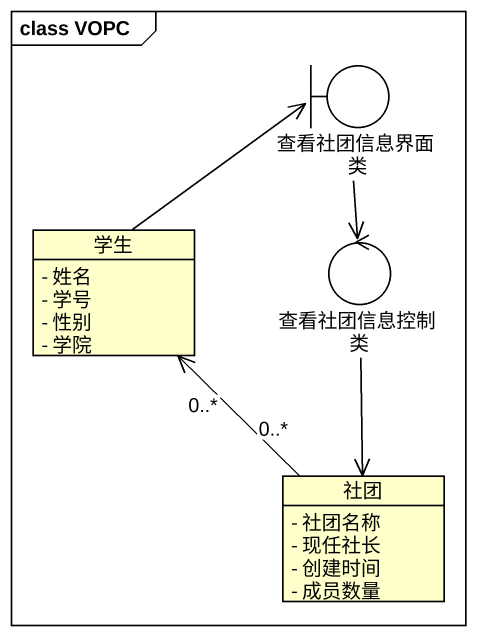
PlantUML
@startuml
mainframe class VOPC
allowmixing
hide circle
hide empty members
skinparam classAttributeIconSize 0
boundary 查看社团信息界面类
class 学生 {
  - 姓名
  - 学号
  - 性别
  - 学院
}
control 查看社团信息控制类
class 社团 {
  - 社团名称
  - 现任社长
  - 创建时间
  - 成员数量
}
查看社团信息界面类 --> 查看社团信息控制类
学生 -up-> 查看社团信息界面类
查看社团信息控制类 --> 社团
社团 "0..*" -up-> "0..*" 学生
@enduml
